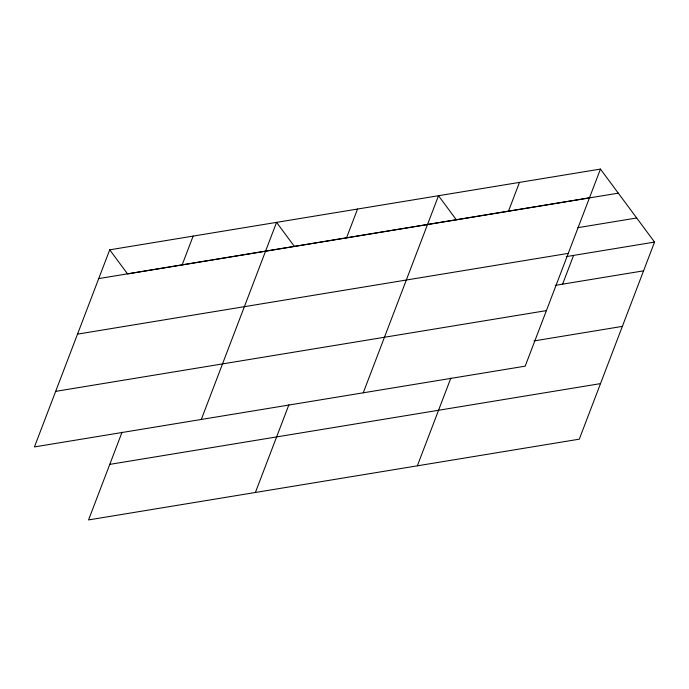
<?xml version="1.0" encoding="UTF-8"?>
<svg xmlns="http://www.w3.org/2000/svg" width="689" height="689" viewBox="0 0 689 689"><rect width="100%" height="100%" fill="white"/><g stroke="black" fill="none" stroke-linecap="round" stroke-linejoin="round"><path stroke-width="1.03" d="M109.715 249.823L34.45 446.92L525.182 366.16L600.446 169.072L109.715 249.823L127.568 273.921L210.989 260.192M182.154 264.852L193.135 236.094M122.039 432.244L88.554 519.928L579.285 439.177L654.55 242.08L600.446 169.072M201.3 419.463L276.565 222.366L294.418 246.464M346.55 237.8L357.531 209.043M255.404 492.471L288.889 404.787M363.241 392.816L438.505 195.719L456.359 219.817M508.491 211.153L519.472 182.396M417.345 465.824L450.83 378.14M562.603 284.161L573.584 255.404M98.734 278.58L589.465 197.821M212.048 260.02L537.325 206.485M538.376 206.312L618.3 193.161M577.804 227.68L636.696 217.982M77.521 334.131L568.253 253.38M566.22 256.618L654.55 242.08M555.239 285.367L643.569 270.837M55.663 391.369L546.394 310.61M534.027 340.926L622.356 326.388M109.775 464.377L600.498 383.618"/></g></svg>
